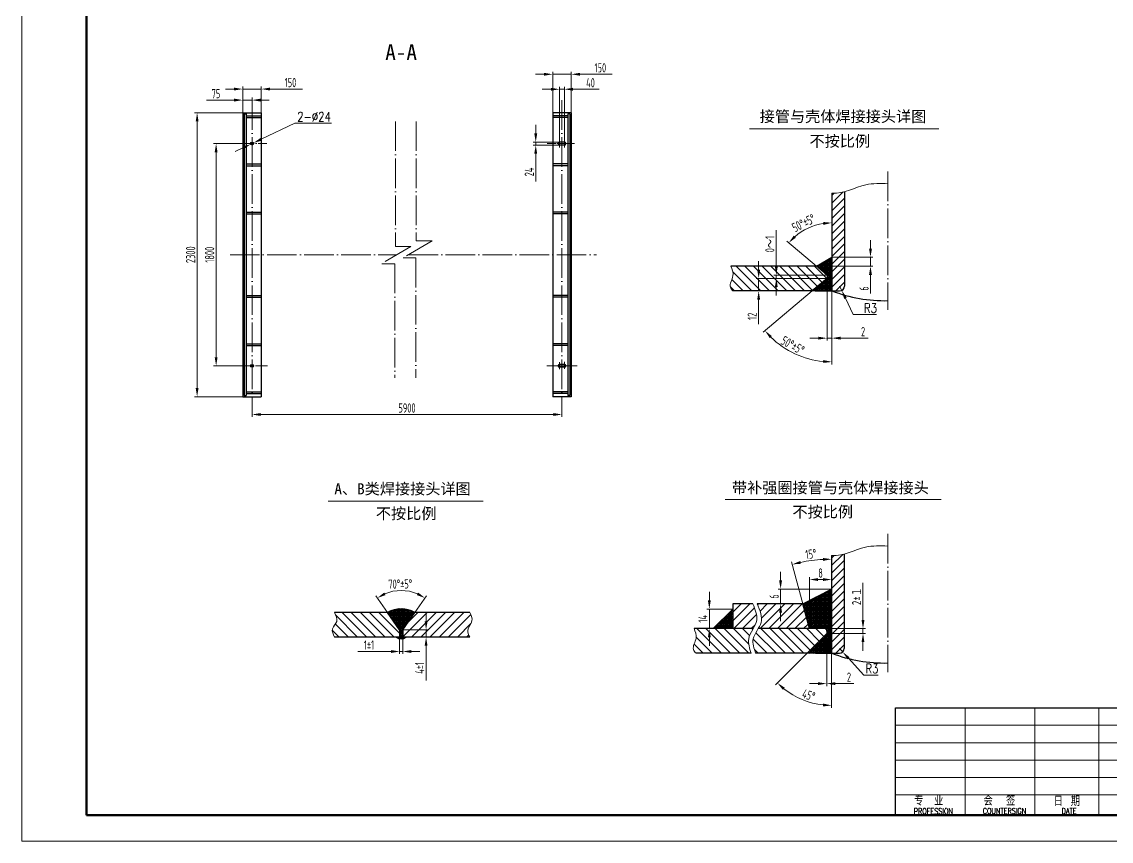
# Model space of a CAD drawing. Header units: inches. Extents: x 5345 to 24396, y -4627 to 8845.
# Drawn here: x 5345 to 14173, y -4627 to 2011 of the extents above; entities that cross this region are included whole.
import ezdxf

# ---------------------------------------------------------------- set-up
doc = ezdxf.new("R2010")
doc.units = ezdxf.units.IN
doc.header["$MEASUREMENT"] = 0
doc.linetypes.add('ACAD_ISO04W100', pattern=[30, 24, -3, 0, -3])
for name, color, linetype, lineweight in [('GSHTK', 7, 'Continuous', 50), ('中心线', 1, 'ACAD_ISO04W100', 13), ('剖面线', 4, 'Continuous', 13), ('标注、引线', 3, 'Continuous', 15)]:
    doc.layers.add(name, color=color, linetype=linetype, lineweight=lineweight)
doc.styles.add('HZ', font='txt', dxfattribs={"width": 0.8, "bigfont": 'hztxt'})
doc.styles.get("Standard").update_dxf_attribs({"font": 'isocp.shx', "width": 0.707, "bigfont": 'hztxt.shx'})
doc.styles.add('STYLE1', font='', dxfattribs={"height": 40})
doc.styles.add('TKFSD', font='mon', dxfattribs={"width": 0.7, "bigfont": 'fsd'})
doc.styles.add('TKGSH', font='romand', dxfattribs={"bigfont": 'gsh'})
doc.styles.get('STYLE1').set_extended_font_data('SimSun')
doc.dimstyles.new('R1', dxfattribs={"dimtxt": 75, "dimasz": 70, "dimexe": 20, "dimexo": 0.0625, "dimgap": 15, "dimtad": 1, "dimtoh": 1, "dimdec": 4, "dimdsep": 46, "dimtxsty": 'HZ', "dimcen": 0.09, "dimclrd": 1, "dimclre": 1, "dimclrt": 2, "dimadec": 0, "dimazin": 0, "dimtfac": 1, "dimtdec": 4, "dimtofl": 0, "dimtmove": 0, "dimatfit": 3, "dimfxl": 1, "dimtolj": 1, "dimtzin": 0, "dimlwd": 15, "dimlwe": 15, "dimarcsym": 0})
doc.dimstyles.get("Standard").update_dxf_attribs({"dimtxt": 75, "dimasz": 70, "dimexe": 20, "dimexo": 0.0625, "dimgap": 15, "dimtad": 1, "dimdec": 4, "dimdsep": 46, "dimtxsty": 'Standard', "dimcen": 0.09, "dimclrd": 1, "dimclre": 1, "dimclrt": 2, "dimadec": 0, "dimazin": 0, "dimtfac": 1, "dimtdec": 4, "dimtofl": 0, "dimtmove": 0, "dimatfit": 3, "dimfxl": 1, "dimtolj": 1, "dimtzin": 0, "dimlwd": 15, "dimlwe": 15, "dimarcsym": 0})
pattern_1 = [(45, (-1738.123, -1191.443), (-5.833631, 5.833631), [6, -2.25]), (135, (-1738.123, -1191.443), (-5.833631, -5.833631), [6, -2.25])]

# ---------------------------------------------------------------- blocks, each defined once
blk = doc.blocks.new('*D28')
at = {"color": 1, "lineweight": 15}
for p, q in [((7211.1, -1135.6), (7211.1, -1190.2)), ((9722.5, -1135.6), (9722.5, -1190.2)), ((7281.1, -1170.2), (9652.5, -1170.2))]:
    blk.add_line(p, q, dxfattribs=at)
at = {"color": 1}
for points in [[(7281.1, -1158.6), (7281.1, -1181.9), (7211.1, -1170.2)], [(9652.5, -1158.6), (9652.5, -1181.9), (9722.5, -1170.2)]]:
    blk.add_solid(points, dxfattribs=at)
at = {"layer": 'Defpoints', "color": 0}
for p in [(7211.1, -1135.6), (9722.5, -1135.6), (9722.5, -1170.2)]:
    blk.add_point(p, dxfattribs=at)
at = {"color": 2, "insert": (8466.8, -1117.7), "char_height": 75, "attachment_point": 5}
blk.add_mtext('\\A1;5900', dxfattribs=at)
blk = doc.blocks.new('*D29')
at = {"color": 1, "lineweight": 15}
for p, q in [((7109.3, 1023.9), (6899.9, 1023.9)), ((6919.9, 953.9), (6919.9, -706.1)), ((7088.3, -776.1), (6899.9, -776.1))]:
    blk.add_line(p, q, dxfattribs=at)
at = {"color": 1}
for points in [[(6908.3, 953.9), (6931.6, 953.9), (6919.9, 1023.9)], [(6908.3, -706.1), (6931.6, -706.1), (6919.9, -776.1)]]:
    blk.add_solid(points, dxfattribs=at)
at = {"layer": 'Defpoints', "color": 0}
for p in [(7109.3, 1023.9), (6919.9, -776.1), (7088.3, -776.1)]:
    blk.add_point(p, dxfattribs=at)
at = {"color": 2, "insert": (6867.4, 123.9), "char_height": 75, "attachment_point": 5, "rotation": 90}
blk.add_mtext('\\A1;1800', dxfattribs=at)
blk = doc.blocks.new('*D30')
at = {"color": 1, "lineweight": 15}
for p, q in [((9509.9, 1105.9), (9509.9, 1175.9)), ((9712.4, 1035.9), (9489.9, 1035.9)), ((9712.4, 1011.9), (9489.9, 1011.9)), ((9509.9, 1035.9), (9509.9, 1011.9)), ((9509.9, 941.9), (9509.9, 716.9))]:
    blk.add_line(p, q, dxfattribs=at)
at = {"color": 1}
for points in [[(9498.2, 1105.9), (9521.6, 1105.9), (9509.9, 1035.9)], [(9498.2, 941.9), (9521.6, 941.9), (9509.9, 1011.9)]]:
    blk.add_solid(points, dxfattribs=at)
at = {"layer": 'Defpoints', "color": 0}
for p in [(9509.9, 1011.9), (9712.4, 1035.9), (9712.4, 1011.9)]:
    blk.add_point(p, dxfattribs=at)
at = {"color": 2, "insert": (9457.4, 794.4), "char_height": 75, "attachment_point": 5, "rotation": 90}
blk.add_mtext('\\A1;24', dxfattribs=at)
blk = doc.blocks.new('*D31')
at = {"color": 1, "lineweight": 15}
for p, q in [((9632.5, 1464.4), (9562.5, 1464.4)), ((9702.5, 1051), (9702.5, 1484.4)), ((9702.5, 1464.4), (9742.5, 1464.4)), ((9742.5, 1051), (9742.5, 1484.4)), ((9812.5, 1464.4), (10025, 1464.4))]:
    blk.add_line(p, q, dxfattribs=at)
at = {"color": 1}
for points in [[(9632.5, 1476.1), (9632.5, 1452.8), (9702.5, 1464.4)], [(9812.5, 1476.1), (9812.5, 1452.8), (9742.5, 1464.4)]]:
    blk.add_solid(points, dxfattribs=at)
at = {"layer": 'Defpoints', "color": 0}
for p in [(9742.5, 1464.4), (9702.5, 1050.9), (9742.5, 1050.9)]:
    blk.add_point(p, dxfattribs=at)
at = {"color": 2, "insert": (9953.8, 1516.9), "char_height": 75, "attachment_point": 5}
blk.add_mtext('\\A1;40', dxfattribs=at)
blk = doc.blocks.new('*D32')
at = {"color": 1, "lineweight": 15}
for p, q in [((7558.7, 1189), (7285.2, 1059.1)), ((7853.7, 1189), (7558.7, 1189)), ((7137.1, 988.7), (7073.9, 958.7)), ((7200.3, 1018.8), (7222, 1029.1))]:
    blk.add_line(p, q, dxfattribs=at)
at = {"color": 1}
for points in [[(7280.2, 1069.6), (7290.2, 1048.6), (7222, 1029.1)], [(7132.1, 999.3), (7142.1, 978.2), (7200.3, 1018.8)]]:
    blk.add_solid(points, dxfattribs=at)
at = {"layer": 'Defpoints', "color": 0}
for p in [(7200.3, 1018.8), (7222, 1029.1)]:
    blk.add_point(p, dxfattribs=at)
at = {"color": 2, "insert": (7713.7, 1241.5), "char_height": 75, "attachment_point": 5, "style": 'HZ'}
blk.add_mtext('\\A1;2-∅24', dxfattribs=at)
blk = doc.blocks.new('*D33')
at = {"color": 1, "lineweight": 15}
for p, q in [((7066.1, 1465.8), (6996.1, 1465.8)), ((7136.1, 1274), (7136.1, 1485.8)), ((7136.1, 1465.8), (7286.1, 1465.8)), ((7286.1, 1264.3), (7286.1, 1485.8)), ((7356.1, 1465.8), (7618.6, 1465.8))]:
    blk.add_line(p, q, dxfattribs=at)
at = {"color": 1}
for points in [[(7066.1, 1477.4), (7066.1, 1454.1), (7136.1, 1465.8)], [(7356.1, 1477.4), (7356.1, 1454.1), (7286.1, 1465.8)]]:
    blk.add_solid(points, dxfattribs=at)
at = {"layer": 'Defpoints', "color": 0}
for p in [(7286.1, 1465.8), (7136.1, 1273.9), (7286.1, 1264.2)]:
    blk.add_point(p, dxfattribs=at)
at = {"color": 2, "insert": (7522.4, 1518.3), "char_height": 75, "attachment_point": 5}
blk.add_mtext('\\A1;150', dxfattribs=at)
blk = doc.blocks.new('*D34')
at = {"color": 1, "lineweight": 15}
for p, q in [((9647.5, 1274), (9647.5, 1605.5)), ((9797.5, 1274), (9797.5, 1605.5)), ((9577.5, 1585.5), (9507.5, 1585.5)), ((9647.5, 1585.5), (9797.5, 1585.5)), ((9867.5, 1585.5), (10130, 1585.5))]:
    blk.add_line(p, q, dxfattribs=at)
at = {"color": 1}
for points in [[(9577.5, 1597.2), (9577.5, 1573.9), (9647.5, 1585.5)], [(9867.5, 1597.2), (9867.5, 1573.9), (9797.5, 1585.5)]]:
    blk.add_solid(points, dxfattribs=at)
at = {"layer": 'Defpoints', "color": 0}
for p in [(9797.5, 1585.5), (9647.5, 1273.9), (9797.5, 1273.9)]:
    blk.add_point(p, dxfattribs=at)
at = {"color": 2, "insert": (10033.8, 1638), "char_height": 75, "attachment_point": 5}
blk.add_mtext('\\A1;150', dxfattribs=at)
blk = doc.blocks.new('*D35')
at = {"color": 1, "lineweight": 15}
for p, q in [((7186.2, 1273.9), (6746, 1273.9)), ((6766, 1203.9), (6766, -956.1)), ((7186.2, -1026.1), (6746, -1026.1))]:
    blk.add_line(p, q, dxfattribs=at)
at = {"color": 1}
for points in [[(6754.4, 1203.9), (6777.7, 1203.9), (6766, 1273.9)], [(6754.4, -956.1), (6777.7, -956.1), (6766, -1026.1)]]:
    blk.add_solid(points, dxfattribs=at)
at = {"layer": 'Defpoints', "color": 0}
for p in [(7186.3, 1273.9), (6766, -1026.1), (7186.3, -1026.1)]:
    blk.add_point(p, dxfattribs=at)
at = {"color": 2, "insert": (6713.5, 123.9), "char_height": 75, "attachment_point": 5, "rotation": 90}
blk.add_mtext('\\A1;2300', dxfattribs=at)
blk = doc.blocks.new('*D36')
at = {"color": 1, "lineweight": 15}
for p, q in [((7066.1, 1376.3), (6841.1, 1376.3)), ((7136.1, 1376.4), (7136.1, 1396.3)), ((7211.1, 1376.3), (7136.1, 1376.3)), ((7211.1, 1376.4), (7211.1, 1396.3)), ((7281.1, 1376.3), (7351.1, 1376.3))]:
    blk.add_line(p, q, dxfattribs=at)
at = {"color": 1}
for points in [[(7066.1, 1388), (7066.1, 1364.7), (7136.1, 1376.3)], [(7281.1, 1388), (7281.1, 1364.7), (7211.1, 1376.3)]]:
    blk.add_solid(points, dxfattribs=at)
at = {"layer": 'Defpoints', "color": 0}
for p in [(7136.1, 1376.3), (7136.1, 1376.3), (7211.1, 1376.3)]:
    blk.add_point(p, dxfattribs=at)
at = {"color": 2, "insert": (6918.6, 1428.8), "char_height": 75, "attachment_point": 5}
blk.add_mtext('\\A1;75', dxfattribs=at)
blk = doc.blocks.new('*D51')
at = {"color": 1, "lineweight": 15}
for p, q in [((11970.2, -3064.5), (11997.3, -3093.9)), ((12169.3, -3280.8), (12044.7, -3145.4)), ((12284.3, -3280.8), (12169.3, -3280.8))]:
    blk.add_line(p, q, dxfattribs=at)
at = {"color": 1}
blk.add_solid([(12053.3, -3137.5), (12036.1, -3153.3), (11997.3, -3093.9)], dxfattribs=at)
at = {"layer": 'Defpoints', "color": 0}
for p in [(11970.2, -3064.5), (11997.3, -3093.9)]:
    blk.add_point(p, dxfattribs=at)
at = {"color": 2, "insert": (12234.3, -3228.3), "char_height": 75, "attachment_point": 5, "style": 'HZ'}
blk.add_mtext('\\A1;R3', dxfattribs=at)
blk = doc.blocks.new('*D52')
at = {"color": 1, "lineweight": 15}
for p, q in [((11708.2, -3104.5), (11453.7, -3359.1)), ((11907.8, -3104.6), (11907.8, -3547.2))]:
    blk.add_line(p, q, dxfattribs=at)
blk.add_arc((11907.8, -2905), 622.2, 231.44948, 263.55052, dxfattribs=at)
at = {"color": 1}
for points in [[(11512.2, -3400.3), (11527.8, -3382.9), (11467.8, -3344.9)], [(11838.5, -3511.6), (11837.2, -3534.9), (11907.8, -3527.2)]]:
    blk.add_solid(points, dxfattribs=at)
at = {"layer": 'Defpoints', "color": 0}
for p in [(11907.8, -2312.1), (11868.2, -2944.5), (11708.2, -3104.5), (11907.8, -3104.5), (11596.7, -3443.8)]:
    blk.add_point(p, dxfattribs=at)
at = {"color": 2, "insert": (11721.7, -3443.4), "char_height": 75, "attachment_point": 5, "rotation": 340.93503}
blk.add_mtext('\\A1;45°', dxfattribs=at)
blk = doc.blocks.new('*D53')
at = {"color": 1, "lineweight": 15}
blk.add_line((11674.2, -2704.4), (11583.2, -2365), dxfattribs=at)
blk.add_arc((11907.8, -3576.3), 1234, 93.25059, 101.74941, dxfattribs=at)
at = {"color": 1}
for points in [[(11659.2, -2379.5), (11653.8, -2356.8), (11588.4, -2384.3)], [(11837.5, -2332.6), (11838.1, -2355.9), (11907.8, -2342.3)]]:
    blk.add_solid(points, dxfattribs=at)
at = {"layer": 'Defpoints', "color": 0}
for p in [(11800.2, -2347), (11907.8, -2312.1), (11674.2, -2704.5), (11727.8, -2904.5), (11907.8, -3104.5)]:
    blk.add_point(p, dxfattribs=at)
at = {"color": 2, "insert": (11739.8, -2300.8), "char_height": 75, "attachment_point": 5, "rotation": 7.5}
blk.add_mtext('\\A1;15°', dxfattribs=at)
blk = doc.blocks.new('*D54')
at = {"color": 1, "lineweight": 15}
for p, q in [((11727.8, -2904.4), (11727.8, -2487.2)), ((11797.8, -2507.2), (11837.8, -2507.2)), ((11907.8, -2904.4), (11907.8, -2487.2))]:
    blk.add_line(p, q, dxfattribs=at)
at = {"color": 1}
for points in [[(11797.8, -2495.5), (11797.8, -2518.9), (11727.8, -2507.2)], [(11837.8, -2495.5), (11837.8, -2518.9), (11907.8, -2507.2)]]:
    blk.add_solid(points, dxfattribs=at)
at = {"layer": 'Defpoints', "color": 0}
for p in [(11907.8, -2507.2), (11727.8, -2904.5), (11907.8, -2904.5)]:
    blk.add_point(p, dxfattribs=at)
at = {"color": 2, "insert": (11817.8, -2454.7), "char_height": 75, "attachment_point": 5}
blk.add_mtext('\\A1;8', dxfattribs=at)
blk = doc.blocks.new('*D55')
at = {"color": 1, "lineweight": 15}
for p, q in [((11494.1, -2514.5), (11494.1, -2444.5)), ((11907.7, -2584.5), (11474.1, -2584.5)), ((11494.1, -2704.5), (11494.1, -2584.5)), ((11674.1, -2704.5), (11474.1, -2704.5)), ((11494.1, -2774.5), (11494.1, -2844.5))]:
    blk.add_line(p, q, dxfattribs=at)
at = {"color": 1}
for points in [[(11482.4, -2514.5), (11505.8, -2514.5), (11494.1, -2584.5)], [(11482.4, -2774.5), (11505.8, -2774.5), (11494.1, -2704.5)]]:
    blk.add_solid(points, dxfattribs=at)
at = {"layer": 'Defpoints', "color": 0}
for p in [(11494.1, -2584.5), (11907.8, -2584.5), (11674.2, -2704.5)]:
    blk.add_point(p, dxfattribs=at)
at = {"color": 2, "insert": (11441.6, -2644.5), "char_height": 75, "attachment_point": 5, "rotation": 90}
blk.add_mtext('\\A1;6', dxfattribs=at)
blk = doc.blocks.new('*D56')
at = {"color": 1, "lineweight": 15}
for p, q in [((10916.7, -2676.2), (10916.7, -2606.2)), ((11106.4, -2746.2), (10896.7, -2746.2)), ((10916.7, -2746.2), (10916.7, -2904.5)), ((11115.2, -2904.5), (10896.7, -2904.5)), ((10916.7, -2974.5), (10916.7, -3044.5))]:
    blk.add_line(p, q, dxfattribs=at)
at = {"color": 1}
for points in [[(10905, -2676.2), (10928.4, -2676.2), (10916.7, -2746.2)], [(10905, -2974.5), (10928.4, -2974.5), (10916.7, -2904.5)]]:
    blk.add_solid(points, dxfattribs=at)
at = {"layer": 'Defpoints', "color": 0}
for p in [(11106.5, -2746.2), (10916.7, -2904.5), (11115.2, -2904.5)]:
    blk.add_point(p, dxfattribs=at)
at = {"color": 2, "insert": (10864.2, -2825.4), "char_height": 75, "attachment_point": 5, "rotation": 90}
blk.add_mtext('\\A1;14', dxfattribs=at)
blk = doc.blocks.new('*D57')
at = {"color": 1, "lineweight": 15}
for p, q in [((11868.2, -2927.6), (11868.2, -3370.2)), ((11868.2, -2927.6), (11868.2, -3370.2)), ((11798.2, -3350.2), (11728.2, -3350.2)), ((11938.2, -3350.2), (12088.2, -3350.2))]:
    blk.add_line(p, q, dxfattribs=at)
at = {"color": 1}
for points in [[(11798.2, -3338.5), (11798.2, -3361.8), (11868.2, -3350.2)], [(11938.2, -3338.5), (11938.2, -3361.8), (11868.2, -3350.2)]]:
    blk.add_solid(points, dxfattribs=at)
at = {"layer": 'Defpoints', "color": 0}
for p in [(11868.2, -2927.5), (11868.2, -2927.5), (11868.2, -3350.2)]:
    blk.add_point(p, dxfattribs=at)
at = {"color": 2, "insert": (12048.2, -3297.7), "char_height": 75, "attachment_point": 5}
blk.add_mtext('\\A1;2', dxfattribs=at)
blk = doc.blocks.new('*D58')
at = {"color": 1, "lineweight": 15}
for p, q in [((12161.8, -2834.5), (12161.8, -2532.8)), ((11868, -2904.5), (12181.8, -2904.5)), ((12161.8, -2943.9), (12161.8, -2904.5)), ((11868.3, -2943.9), (12181.8, -2943.9)), ((12161.8, -3013.9), (12161.8, -3083.9))]:
    blk.add_line(p, q, dxfattribs=at)
at = {"color": 1}
for points in [[(12150.1, -2834.5), (12173.4, -2834.5), (12161.8, -2904.5)], [(12150.1, -3013.9), (12173.4, -3013.9), (12161.8, -2943.9)]]:
    blk.add_solid(points, dxfattribs=at)
at = {"layer": 'Defpoints', "color": 0}
for p in [(11867.9, -2904.5), (11868.2, -2943.9), (12161.8, -2943.9)]:
    blk.add_point(p, dxfattribs=at)
at = {"color": 2, "insert": (12109.3, -2641.5), "char_height": 75, "attachment_point": 5, "rotation": 90}
blk.add_mtext('\\A1;{\\fFangSong_GB2312|b0|i0|c134|p49;2}%%p{\\fFangSong_GB2312|b0|i0|c134|p49;１}', dxfattribs=at)
blk = doc.blocks.new('*D59')
at = {"color": 1, "lineweight": 15}
for p, q in [((8307.9, -2773.5), (8214.9, -2640.2)), ((8530.9, -2773.5), (8623.9, -2640.2))]:
    blk.add_line(p, q, dxfattribs=at)
blk.add_arc((8419.4, -2933.3), 337.4, 67.00615, 112.99385, dxfattribs=at)
at = {"color": 1}
for points in [[(8293.3, -2632.9), (8282, -2612.5), (8226.4, -2656.6)], [(8556.9, -2612.5), (8545.6, -2632.9), (8612.5, -2656.6)]]:
    blk.add_solid(points, dxfattribs=at)
at = {"layer": 'Defpoints', "color": 0}
for p in [(8487.5, -2602.8), (8308, -2773.5), (8530.9, -2773.5), (8407, -2915.5), (8431.8, -2915.5)]:
    blk.add_point(p, dxfattribs=at)
at = {"color": 2, "insert": (8412.2, -2543.5), "char_height": 75, "attachment_point": 5, "rotation": 1.0574}
blk.add_mtext('\\A1;70°%%p5%%d', dxfattribs=at)
blk = doc.blocks.new('*D60')
at = {"color": 1, "lineweight": 15}
for p, q in [((8407, -2946.8), (8407, -3110.2)), ((8431.8, -2946.8), (8431.8, -3110.2)), ((8337, -3090.2), (8068.8, -3090.2)), ((8431.8, -3090.2), (8407, -3090.2)), ((8501.8, -3090.2), (8571.8, -3090.2))]:
    blk.add_line(p, q, dxfattribs=at)
at = {"color": 1}
for points in [[(8337, -3078.6), (8337, -3101.9), (8407, -3090.2)], [(8501.8, -3078.6), (8501.8, -3101.9), (8431.8, -3090.2)]]:
    blk.add_solid(points, dxfattribs=at)
at = {"layer": 'Defpoints', "color": 0}
for p in [(8407, -2946.8), (8431.8, -2946.8), (8431.8, -3090.2)]:
    blk.add_point(p, dxfattribs=at)
at = {"color": 2, "insert": (8158.8, -3037.7), "char_height": 75, "attachment_point": 5}
blk.add_mtext('\\A1;1±1', dxfattribs=at)
blk = doc.blocks.new('*D61')
at = {"color": 1, "lineweight": 15}
for p, q in [((8621.4, -2845.5), (8621.4, -2775.5)), ((8431.9, -2915.5), (8641.4, -2915.5)), ((8434.1, -2973.5), (8641.4, -2973.5)), ((8621.4, -2915.5), (8621.4, -2973.5)), ((8621.4, -3043.5), (8621.4, -3325.7))]:
    blk.add_line(p, q, dxfattribs=at)
at = {"color": 1}
for points in [[(8609.8, -2845.5), (8633.1, -2845.5), (8621.4, -2915.5)], [(8609.8, -3043.5), (8633.1, -3043.5), (8621.4, -2973.5)]]:
    blk.add_solid(points, dxfattribs=at)
at = {"layer": 'Defpoints', "color": 0}
for p in [(8431.8, -2915.5), (8434, -2973.5), (8621.4, -2973.5)]:
    blk.add_point(p, dxfattribs=at)
at = {"color": 2, "insert": (8568.9, -3223.2), "char_height": 75, "attachment_point": 5, "rotation": 90}
blk.add_mtext('\\A1;4±1', dxfattribs=at)
blk = doc.blocks.new('*D69')
at = {"color": 1, "lineweight": 15}
for p, q in [((11972.3, -129.5), (11989.6, -165.6)), ((12082.9, -361.1), (12019.7, -228.8)), ((12272.2, -361.1), (12082.9, -361.1))]:
    blk.add_line(p, q, dxfattribs=at)
at = {"color": 1}
blk.add_solid([(12030.3, -223.7), (12009.2, -233.8), (11989.6, -165.6)], dxfattribs=at)
at = {"layer": 'Defpoints', "color": 0}
for p in [(11972.3, -129.5), (11989.6, -165.6)]:
    blk.add_point(p, dxfattribs=at)
at = {"color": 2, "insert": (12222.2, -308.6), "char_height": 75, "attachment_point": 5, "style": 'HZ'}
blk.add_mtext('\\A1;R3', dxfattribs=at)
blk = doc.blocks.new('*D70')
at = {"color": 1, "lineweight": 15}
blk.add_line((11784.3, 30.5), (11544.4, 232.7), dxfattribs=at)
blk.add_arc((11909.9, -75.3), 458, 98.76595, 131.11144, dxfattribs=at)
at = {"color": 1}
for points in [[(11839.2, 388.9), (11841, 365.6), (11909.9, 382.6)], [(11617.1, 261.5), (11600.4, 277.9), (11559.7, 219.8)]]:
    blk.add_solid(points, dxfattribs=at)
at = {"layer": 'Defpoints', "color": 0}
for p in [(11909.9, 622.9), (11778.9, 363.5), (11784.3, 30.5), (11870.4, -42), (11909.9, -169.5)]:
    blk.add_point(p, dxfattribs=at)
at = {"color": 2, "insert": (11681.2, 381), "char_height": 75, "attachment_point": 5, "rotation": 26.61968}
blk.add_mtext('\\A1;50°%%p5%%d', dxfattribs=at)
blk = doc.blocks.new('*D71')
at = {"color": 1, "lineweight": 15}
for p, q in [((12222.4, 173), (12222.4, 243)), ((11910, 103), (12242.4, 103)), ((12222.4, 103), (12222.4, 30.5)), ((11784.4, 30.5), (12242.4, 30.5)), ((12222.4, -39.5), (12222.4, -189.5))]:
    blk.add_line(p, q, dxfattribs=at)
at = {"color": 1}
for points in [[(12210.7, 173), (12234.1, 173), (12222.4, 103)], [(12210.7, -39.5), (12234.1, -39.5), (12222.4, 30.5)]]:
    blk.add_solid(points, dxfattribs=at)
at = {"layer": 'Defpoints', "color": 0}
for p in [(11909.9, 103), (11784.3, 30.5), (12222.4, 30.5)]:
    blk.add_point(p, dxfattribs=at)
at = {"color": 2, "insert": (12169.9, -149.5), "char_height": 75, "attachment_point": 5, "rotation": 90}
blk.add_mtext('\\A1;6', dxfattribs=at)
blk = doc.blocks.new('*D72')
at = {"color": 1, "lineweight": 15}
for p, q in [((11870.4, -54.9), (11870.4, -571.9)), ((11909.9, -54.9), (11909.9, -571.9)), ((11800.4, -551.9), (11730.4, -551.9)), ((11870.4, -551.9), (11909.9, -551.9)), ((11979.9, -551.9), (12202.4, -551.9))]:
    blk.add_line(p, q, dxfattribs=at)
at = {"color": 1}
for points in [[(11800.4, -540.2), (11800.4, -563.6), (11870.4, -551.9)], [(11979.9, -540.2), (11979.9, -563.6), (11909.9, -551.9)]]:
    blk.add_solid(points, dxfattribs=at)
at = {"layer": 'Defpoints', "color": 0}
for p in [(11870.4, -54.8), (11909.9, -54.8), (11909.9, -551.9)]:
    blk.add_point(p, dxfattribs=at)
at = {"color": 2, "insert": (12162.4, -499.4), "char_height": 75, "attachment_point": 5}
blk.add_mtext('\\A1;2', dxfattribs=at)
blk = doc.blocks.new('*D73')
at = {"color": 1, "lineweight": 15}
for p, q in [((11316.3, 2.4), (11316.3, 72.4)), ((11870.3, -67.6), (11296.3, -67.6)), ((11316.3, -67.6), (11316.3, -169.5)), ((11838, -169.5), (11296.3, -169.5)), ((11316.3, -239.5), (11316.3, -439.5))]:
    blk.add_line(p, q, dxfattribs=at)
at = {"color": 1}
for points in [[(11304.6, 2.4), (11327.9, 2.4), (11316.3, -67.6)], [(11304.6, -239.5), (11327.9, -239.5), (11316.3, -169.5)]]:
    blk.add_solid(points, dxfattribs=at)
at = {"layer": 'Defpoints', "color": 0}
for p in [(11870.4, -67.6), (11316.3, -169.5), (11838.1, -169.5)]:
    blk.add_point(p, dxfattribs=at)
at = {"color": 2, "insert": (11263.8, -374.5), "char_height": 75, "attachment_point": 5, "rotation": 90}
blk.add_mtext('\\A1;12', dxfattribs=at)
blk = doc.blocks.new('*D74')
at = {"color": 1, "lineweight": 15}
for p, q in [((11459.4, 28), (11459.4, 322.1)), ((11870.3, -42), (11439.4, -42)), ((11824.2, -67.6), (11439.4, -67.6)), ((11459.4, -67.6), (11459.4, -42)), ((11459.4, -137.6), (11459.4, -207.6))]:
    blk.add_line(p, q, dxfattribs=at)
at = {"color": 1}
for points in [[(11447.7, 28), (11471, 28), (11459.4, -42)], [(11447.7, -137.6), (11471, -137.6), (11459.4, -67.6)]]:
    blk.add_solid(points, dxfattribs=at)
at = {"layer": 'Defpoints', "color": 0}
for p in [(11459.4, -67.6), (11824.3, -67.6), (11870.4, -42)]:
    blk.add_point(p, dxfattribs=at)
at = {"color": 2, "insert": (11406.9, 210), "char_height": 75, "attachment_point": 5, "rotation": 90}
blk.add_mtext('\\A1;0{\\fNSimSun|b0|i0|c134|p48;～}1', dxfattribs=at)
blk = doc.blocks.new('*D75')
at = {"color": 1, "lineweight": 15}
for p, q in [((11749.4, -169.6), (11351.7, -504.7)), ((11909.9, -169.6), (11909.9, -764.3))]:
    blk.add_line(p, q, dxfattribs=at)
blk.add_arc((11909.9, -34.3), 710, 225.77383, 264.34879, dxfattribs=at)
at = {"color": 1}
for points in [[(11406.1, -551), (11423.2, -535.1), (11367, -491.8)], [(11840.6, -729.2), (11839.4, -752.5), (11909.9, -744.3)]]:
    blk.add_solid(points, dxfattribs=at)
at = {"layer": 'Defpoints', "color": 0}
for p in [(11909.9, 622.9), (11870.4, -67.6), (11749.4, -169.5), (11909.9, -169.5), (11706.8, -714.6)]:
    blk.add_point(p, dxfattribs=at)
at = {"color": 2, "insert": (11592.4, -610), "char_height": 75, "attachment_point": 5, "rotation": 331.12764}
blk.add_mtext('\\A1;50°%%p5%%d', dxfattribs=at)

msp = doc.modelspace()

# ---------------------------------------------------------------- hatches: boundary and pattern name
h = msp.add_hatch()
h.set_pattern_fill('ANGLE', color=256, scale=30, angle=45, style=0)
h.set_pattern_definition([(45, (-1735.987, -111.356), (-5.833631, 5.833631), [6, -2.25]), (135, (-1735.987, -111.356), (-5.833631, -5.833631), [6, -2.25])])
h.paths.add_polyline_path([(11909.895, 102.98776), (11784.31451, 30.48383), (11870.37419, -42.04324), (11870.37419, -67.5692), (11749.40522, -169.51617), (11778.11199, -169.51617), (11909.895, -169.51617)])
h = msp.add_hatch()
h.set_pattern_fill('ANGLE', color=256, scale=30, angle=45, style=0)
h.set_pattern_definition(pattern_1)
h.paths.add_polyline_path([(11907.75955, -2584.50363), (11674.16971, -2704.50363), (11727.75955, -2904.50363), (11868.23874, -2904.50363), (11868.23874, -2924.50363), (11868.23874, -2944.50363), (11708.23874, -3104.50363), (11775.97654, -3104.50363), (11907.75955, -3104.50363)])
h = msp.add_hatch()
h.set_pattern_fill('ANGLE', color=256, scale=30, angle=45, style=0)
h.set_pattern_definition([(45, (-4930.46, -222.4515), (-5.833631, 5.833631), [6, -2.25]), (135, (-4930.46, -222.4515), (-5.833631, -5.833631), [6, -2.25])])
h.paths.add_polyline_path([(8530.87802, -2773.53678, 0.2649267082), (8307.96264, -2773.53678), (8407.00265, -2915.48897), (8407.00265, -2973.53678), (8379.97118, -2973.53678, 0.3625525209), (8458.66243, -2973.53678), (8431.83801, -2973.53678), (8431.83801, -2915.48897)])
h = msp.add_hatch()
h.set_pattern_fill('ANGLE', color=256, scale=30, angle=45, style=0)
h.set_pattern_definition(pattern_1)
h.paths.add_polyline_path([(11106.4689, -2746.24635), (10948.21162, -2904.50363), (11106.4689, -2904.50363)])
at = {"layer": '剖面线'}
h = msp.add_hatch(dxfattribs=at)
h.set_pattern_fill('ANSI31', color=256, scale=350, style=0)
h.set_pattern_definition([(45, (-1735.987, -111.356), (-30.93592, 30.93592), [])])
edge = h.paths.add_edge_path()
edge.add_spline(control_points=[(12012.33048, 634.16809), (11979.87494, 625.54717), (11946.13014, 620.38243), (11909.895, 622.91389)], knot_values=[0, 0, 0, 0, 124.8985311201, 124.8985311201, 124.8985311201, 124.8985311201], degree=3, periodic=0)
edge.add_line((11909.895, 622.91389), (11909.895, -169.51617))
edge.add_line((11909.895, -169.51617), (11972.33048, -169.51617))
edge.add_arc((11972.33048, -129.51617), 40, 270, 360)
edge.add_line((12012.33048, -129.51617), (12012.33048, 634.16809))
h = msp.add_hatch(dxfattribs=at)
h.set_pattern_fill('ANSI31', color=256, scale=400, angle=90, style=0)
h.set_pattern_definition([(135, (-1735.987, -111.356), (-35.35534, -35.35534), [])])
edge = h.paths.add_edge_path()
edge.add_line((11870.37419, -42.04324), (11784.31451, 30.48383))
edge.add_line((11784.31451, 30.48383), (11091.45146, 30.48383))
edge.add_spline(control_points=[(11091.45146, 30.48383), (11102.00744, 5.01526), (11124.3132, -50.67345), (11068.24332, -124.3935), (11099.40956, -159.47937), (11108.3251, -169.51617)], knot_values=[1.9557464427, 1.9557464427, 1.9557464427, 1.9557464427, 81.2526228329, 175.1764233681, 212.8103688254, 212.8103688254, 212.8103688254, 212.8103688254], degree=3, periodic=0)
edge.add_line((11108.3251, -169.51617), (11749.40522, -169.51617))
edge.add_line((11749.40522, -169.51617), (11870.37419, -67.5692))
edge.add_line((11870.37419, -67.5692), (11870.37419, -42.04324))
h = msp.add_hatch(dxfattribs=at)
h.set_pattern_fill('ANSI31', color=256, scale=350, style=0)
h.set_pattern_definition([(45, (-1738.123, -1191.443), (-30.93592, 30.93592), [])])
edge = h.paths.add_edge_path()
edge.add_spline(control_points=[(12010.19503, -2300.81936), (11977.73948, -2309.44029), (11943.99469, -2314.60503), (11907.75955, -2312.07357)], knot_values=[0, 0, 0, 0, 124.8985311201, 124.8985311201, 124.8985311201, 124.8985311201], degree=3, periodic=0)
edge.add_line((11907.75955, -2312.07357), (11907.75955, -3104.50363))
edge.add_line((11907.75955, -3104.50363), (11970.19503, -3104.50363))
edge.add_arc((11970.19503, -3064.50363), 40, 270, 360)
edge.add_line((12010.19503, -3064.50363), (12010.19503, -2300.81936))
h = msp.add_hatch(dxfattribs=at)
h.set_pattern_fill('ANSI31', color=256, scale=400, style=0)
h.set_pattern_definition([(45, (-1738.123, -1191.443), (-35.35534, 35.35534), [])])
edge = h.paths.add_edge_path()
edge.add_spline(control_points=[(11271.95405, -2904.50363), (11284.5436, -2881.83105), (11317.5977, -2818.32365), (11288.2254, -2749.04134), (11269.3436, -2704.50363)], knot_values=[0, 0, 0, 0, 74.8952147435, 209.6988695858, 209.6988695858, 209.6988695858, 209.6988695858], degree=3, periodic=0)
edge.add_line((11269.3436, -2704.50363), (11106.4689, -2704.50363))
edge.add_line((11106.4689, -2704.50363), (11106.4689, -2904.50363))
edge.add_line((11106.4689, -2904.50363), (11271.95405, -2904.50363))
edge = h.paths.add_edge_path()
edge.add_line((11674.16971, -2704.50363), (11305.31353, -2704.50363))
edge.add_spline(control_points=[(11305.31353, -2704.50363), (11327.19926, -2756.37212), (11356.78982, -2826.50078), (11323.57699, -2888.47717), (11313.93364, -2904.50363)], knot_values=[0, 0, 0, 0, 154.3530452936, 208.692617102, 208.692617102, 208.692617102, 208.692617102], degree=3, periodic=0)
edge.add_line((11313.93364, -2904.50363), (11727.75955, -2904.50363))
edge.add_line((11727.75955, -2904.50363), (11674.16971, -2704.50363))
h = msp.add_hatch(dxfattribs=at)
h.set_pattern_fill('ANSI31', color=256, scale=420, angle=90, style=0)
h.set_pattern_definition([(135, (-4930.46, -222.45), (-37.1231, -37.1231), [])])
edge = h.paths.add_edge_path()
edge.add_line((8307.96264, -2773.53678), (7878.07429, -2773.53678))
edge.add_spline(control_points=[(7878.07429, -2773.53678), (7891.12455, -2798.70215), (7916.09176, -2846.84744), (7846.68698, -2903.6215), (7867.59522, -2950.19465), (7878.07429, -2973.53678)], knot_values=[0, 0, 0, 0, 75.3948090928, 144.2421138579, 213.4187374736, 213.4187374736, 213.4187374736, 213.4187374736], degree=3, periodic=0)
edge.add_line((7878.07429, -2973.53678), (8407.00265, -2973.53678))
edge.add_line((8407.00265, -2973.53678), (8407.00265, -2915.48897))
edge.add_line((8407.00265, -2915.48897), (8307.96264, -2773.53678))
h = msp.add_hatch(dxfattribs=at)
h.set_pattern_fill('ANSI31', color=256, scale=420, style=0)
h.set_pattern_definition([(45, (-4930.46, -222.45), (-37.1231, 37.1231), [])])
edge = h.paths.add_edge_path()
edge.add_spline(control_points=[(8975.11528, -2973.53678), (8966.60748, -2954.8426), (8945.6252, -2908.73831), (9009.9547, -2846.60485), (8985.98282, -2796.32908), (8975.11528, -2773.53678)], knot_values=[0, 0, 0, 0, 57.3385625089, 141.4105073084, 211.1321436089, 211.1321436089, 211.1321436089, 211.1321436089], degree=3, periodic=0)
edge.add_line((8975.11528, -2773.53678), (8530.87802, -2773.53678))
edge.add_line((8530.87802, -2773.53678), (8431.83801, -2915.48897))
edge.add_line((8431.83801, -2915.48897), (8431.83801, -2973.53678))
edge.add_line((8431.83801, -2973.53678), (8975.11528, -2973.53678))
h = msp.add_hatch(dxfattribs=at)
h.set_pattern_fill('ANSI31', color=256, scale=420, angle=90, style=0)
h.set_pattern_definition([(135, (-1738.123, -1191.443), (-37.1231, -37.1231), [])])
edge = h.paths.add_edge_path()
edge.add_line((11868.23874, -2944.50363), (11868.23874, -2924.50363))
edge.add_line((11868.23874, -2924.50363), (11868.23874, -2904.50363))
edge.add_line((11868.23874, -2904.50363), (11313.93364, -2904.50363))
edge.add_spline(control_points=[(11313.93364, -2904.50363), (11297.53947, -2931.74941), (11253.501, -2993.27903), (11278.15469, -3064.46704), (11292.02009, -3104.50363)], knot_values=[208.692617102, 208.692617102, 208.692617102, 208.692617102, 301.0725716485, 419.801685036, 419.801685036, 419.801685036, 419.801685036], degree=3, periodic=0)
edge.add_line((11292.02009, -3104.50363), (11708.23874, -3104.50363))
edge.add_line((11708.23874, -3104.50363), (11868.23874, -2944.50363))
edge = h.paths.add_edge_path()
edge.add_spline(control_points=[(11255.49976, -3104.50363), (11242.30789, -3064.76137), (11219.11752, -2994.8973), (11256.82742, -2931.74524), (11271.95405, -2904.50363)], knot_values=[209.6988695858, 209.6988695858, 209.6988695858, 209.6988695858, 328.4279829733, 418.4162217884, 418.4162217884, 418.4162217884, 418.4162217884], degree=3, periodic=0)
edge.add_line((11271.95405, -2904.50363), (10792.52906, -2904.50363))
edge.add_spline(control_points=[(10792.52906, -2904.50363), (10803.08503, -2929.9722), (10825.39079, -2985.6609), (10769.32091, -3059.38096), (10800.48715, -3094.46683), (10809.40269, -3104.50363)], knot_values=[1.9557464427, 1.9557464427, 1.9557464427, 1.9557464427, 81.2526228329, 175.1764233681, 212.8103688254, 212.8103688254, 212.8103688254, 212.8103688254], degree=3, periodic=0)
edge.add_line((10809.40269, -3104.50363), (11255.49976, -3104.50363))

# ---------------------------------------------------------------- linework, layer by layer
for p, q in [((7136.14722, 1273.91448), (7136.14722, -1026.08552)), ((7136.14722, 1273.91448), (7286.14722, 1273.91448)), ((7136.14722, 1273.91448), (7286.14722, 1273.91448)), ((7146.14722, 1263.91448), (7146.14722, -1016.08552)), ((7146.14722, 1263.91448), (7164.14722, 1263.91448)), ((7164.14722, 1263.91448), (7164.14722, -1016.08552)), ((7164.14722, 1248.91448), (7286.14722, 1248.91448)), ((7286.14722, 1273.91448), (7286.14722, -1026.08552)), ((9797.53077, 1273.91448), (9647.53077, 1273.91448)), ((9797.53077, 1273.91448), (9647.53077, 1273.91448)), ((9647.53077, 1273.91448), (9647.53077, -1026.08552)), ((9769.53077, 1248.91448), (9647.53077, 1248.91448)), ((9787.53077, 1263.91448), (9769.53077, 1263.91448)), ((9769.53077, 1263.91448), (9769.53077, -1016.08552)), ((9787.53077, 1263.91448), (9787.53077, -1016.08552)), ((9797.53077, 1273.91448), (9797.53077, -1026.08552)), ((7164.14722, 1234.91448), (7286.14722, 1234.91448)), ((9769.53077, 1234.91448), (9647.53077, 1234.91448)), ((9742.53077, 1035.91448), (9702.53077, 1035.91448)), ((9742.53077, 1011.91448), (9702.53077, 1011.91448)), ((7164.14722, 858.91448), (7286.14722, 858.91448)), ((7164.14722, 858.91448), (7286.14722, 858.91448)), ((7164.14722, 844.91448), (7286.14722, 844.91448)), ((9769.53077, 858.91448), (9647.53077, 858.91448)), ((9769.53077, 858.91448), (9647.53077, 858.91448)), ((9769.53077, 844.91448), (9647.53077, 844.91448)), ((11909.895, 622.91389), (11909.895, -169.51617)), ((12012.33048, 634.16809), (12012.33048, -129.51617)), ((7164.14722, 468.91448), (7286.14722, 468.91448)), ((7164.14722, 454.91448), (7286.14722, 454.91448)), ((9769.53077, 468.91448), (9647.53077, 468.91448)), ((9769.53077, 454.91448), (9647.53077, 454.91448)), ((11784.31451, 30.48383), (11909.895, 102.98776)), ((11784.31451, 30.48383), (11091.45146, 30.48383)), ((11870.37419, -42.04324), (11784.31451, 30.48383)), ((11870.37419, -67.5692), (11749.40522, -169.51617)), ((11870.37419, -42.04324), (11870.37419, -67.5692)), ((11778.11199, -169.51617), (11108.3251, -169.51617)), ((11778.11199, -169.51617), (11972.33048, -169.51617)), ((7164.14722, -207.08552), (7286.14722, -207.08552)), ((7164.14722, -221.08552), (7286.14722, -221.08552)), ((9769.53077, -207.08552), (9647.53077, -207.08552)), ((9769.53077, -221.08552), (9647.53077, -221.08552)), ((7164.14722, -597.08552), (7286.14722, -597.08552)), ((7164.14722, -611.08552), (7286.14722, -611.08552)), ((7164.14722, -611.08552), (7286.14722, -611.08552)), ((9769.53077, -597.08552), (9647.53077, -597.08552)), ((9769.53077, -611.08552), (9647.53077, -611.08552)), ((9769.53077, -611.08552), (9647.53077, -611.08552)), ((9742.53077, -764.08552), (9702.53077, -764.08552)), ((9742.53077, -788.08552), (9702.53077, -788.08552)), ((7136.14722, -1026.08552), (7286.14722, -1026.08552)), ((7146.14722, -1016.08552), (7164.14722, -1016.08552)), ((7164.14722, -987.08552), (7286.14722, -987.08552)), ((7164.14722, -1001.08552), (7286.14722, -1001.08552)), ((9769.53077, -987.08552), (9647.53077, -987.08552)), ((9769.53077, -1001.08552), (9647.53077, -1001.08552)), ((9797.53077, -1026.08552), (9647.53077, -1026.08552)), ((9787.53077, -1016.08552), (9769.53077, -1016.08552)), ((11907.75955, -2312.07357), (11907.75955, -3104.50363)), ((12010.19503, -2300.81936), (12010.19503, -3064.50363)), ((11674.16971, -2704.50363), (11907.75955, -2584.50363)), ((11106.4689, -2704.50363), (11106.4689, -2904.50363)), ((11269.3436, -2704.50363), (11106.4689, -2704.50363)), ((11674.16971, -2704.50363), (11305.31353, -2704.50363)), ((11727.75955, -2904.50363), (11674.16971, -2704.50363)), ((8307.96264, -2773.53678), (7878.07429, -2773.53678)), ((8407.00265, -2915.48897), (8307.96264, -2773.53678)), ((8431.83801, -2915.48897), (8530.87802, -2773.53678)), ((8975.11528, -2773.53678), (8530.87802, -2773.53678)), ((11106.4689, -2746.24635), (10948.21162, -2904.50363)), ((11271.95405, -2904.50363), (10792.52906, -2904.50363)), ((11868.23874, -2904.50363), (11313.93364, -2904.50363)), ((11868.23874, -2924.50363), (11868.23874, -2904.50363)), ((8407.00265, -2973.53678), (7878.07429, -2973.53678)), ((8407.00265, -2915.48897), (8407.00265, -2973.53678)), ((8431.83801, -2915.48897), (8431.83801, -2973.53678)), ((8975.11528, -2973.53678), (8431.83801, -2973.53678)), ((11868.23874, -2944.50363), (11708.23874, -3104.50363)), ((11868.23874, -2924.50363), (11868.23874, -2944.50363)), ((11255.49976, -3104.50363), (10809.40269, -3104.50363)), ((11775.97654, -3104.50363), (11292.02009, -3104.50363)), ((11775.97654, -3104.50363), (11970.19503, -3104.50363)), ((12426.41318, -3546.45654), (15719.21318, -3546.45654)), ((12426.41318, -4416.69654), (12426.41318, -3546.45654))]:
    msp.add_line(p, q)
for centre in [(7211.14722, 1023.91448), (7211.14722, -776.08552)]:
    msp.add_circle(centre, 12)
for centre, radius, start, end in [((9702.53077, 1023.91448), 12, 90, 270), ((9742.53077, 1023.91448), 12, 270, 90), ((12342.40885, 977.96224), 1226.28502, 249.347295538, 271.003584173), ((11972.33048, -129.51617), 40, 270, 0), ((9702.53077, -776.08552), 12, 90, 270), ((9742.53077, -776.08552), 12, 270, 90), ((8419.42033, -2969.12843), 225.11977, 60.323393559, 119.676606441), ((8419.31681, -2926.40724), 61.3944, 230.143519328, 309.856480672), ((11970.19503, -3064.50363), 40, 270, 0), ((12340.2734, -1957.02521), 1226.28502, 249.347295538, 271.003584173)]:
    msp.add_arc(centre, radius, start, end)
at = {"layer": 'GSHTK'}
for p, q in [((5870.21318, 8635.22346), (5870.21318, -4416.69654)), ((5870.21318, -4416.69654), (24186.41318, -4416.69654))]:
    msp.add_line(p, q, dxfattribs=at)
at = {"layer": '中心线', "ltscale": 10}
for p, q in [((7211.14722, 1376.3219), (7211.14722, -1135.55035)), ((9722.53077, 1376.3219), (9722.53077, -1135.55035)), ((8372.32613, 1204.17282), (8372.32613, 190.43661)), ((8541.91884, 1204.17282), (8541.91884, 236.53825)), ((9702.53077, 1050.94649), (9702.53077, 993.46864)), ((9742.53077, 1048.76379), (9742.53077, 991.28585)), ((12363.88718, 797.95784), (12363.88718, -322.3241)), ((8497.28914, 190.43661), (8262.75954, 51.4192)), ((8372.32613, 190.43661), (8497.28914, 190.43661)), ((8669.34282, 236.53825), (8434.81322, 97.52084)), ((8541.91884, 236.53825), (8669.34282, 236.53825)), ((7032.42602, 123.91448), (8385.06286, 123.91448)), ((8538.04014, 97.52084), (8434.81322, 97.52084)), ((8479.34066, 123.91448), (10003.23031, 123.91448)), ((8538.04014, 97.52084), (8538.04014, -873.91382)), ((8368.44743, 51.4192), (8262.75954, 51.4192)), ((8368.44743, 51.4192), (8368.44743, -873.91382)), ((9702.53077, -803.11752), (9702.53077, -745.63968)), ((9742.53077, -800.93482), (9742.53077, -743.45688)), ((12361.75173, -2137.02961), (12361.75173, -3257.31155))]:
    msp.add_line(p, q, dxfattribs=at)
at = {"layer": '中心线', "ltscale": 5}
for p, q in [((7109.34606, 1023.91448), (7331.4921, 1023.91448)), ((9824.33193, 1023.91448), (9602.18589, 1023.91448)), ((7088.32381, -776.08552), (7335.18201, -776.08552)), ((9845.35418, -776.08552), (9598.49598, -776.08552))]:
    msp.add_line(p, q, dxfattribs=at)
at = {"layer": '剖面线'}
for p, q in [((11241.12549, 1142.88714), (12777.45851, 1142.88714)), ((7827.94028, -1873.38324), (9082.94963, -1873.38324)), ((11046.05719, -1859.7837), (12794.70569, -1859.7837))]:
    msp.add_line(p, q, dxfattribs=at)
for points, knots in [([(11909.895, 622.91389), (12012.33048, 615.75754), (12147.89882, 705.03168), (12302.9836, 701.79873), (12363.88718, 698.75975)], [0, 0, 0, 0, 353.0837781531, 579.9718422427, 579.9718422427, 579.9718422427, 579.9718422427]), ([(11091.45146, 30.48383), (11102.00744, 5.01526), (11124.3132, -50.67345), (11068.24332, -124.3935), (11099.40956, -159.47937), (11108.3251, -169.51617)], [1.9557464427, 1.9557464427, 1.9557464427, 1.9557464427, 81.2526228329, 175.1764233681, 212.8103688254, 212.8103688254, 212.8103688254, 212.8103688254]), ([(11907.75955, -2312.07357), (12010.19503, -2319.22991), (12145.76337, -2229.95578), (12300.84815, -2233.18873), (12361.75173, -2236.2277)], [0, 0, 0, 0, 353.0837781531, 579.9718422427, 579.9718422427, 579.9718422427, 579.9718422427]), ([(10792.52906, -2904.50363), (10803.08503, -2929.9722), (10825.39079, -2985.6609), (10769.32091, -3059.38096), (10800.48715, -3094.46683), (10809.40269, -3104.50363)], [1.9557464427, 1.9557464427, 1.9557464427, 1.9557464427, 81.2526228329, 175.1764233681, 212.8103688254, 212.8103688254, 212.8103688254, 212.8103688254])]:
    msp.add_open_spline(points, degree=3, knots=knots, dxfattribs=at)
for points in [[(11269.3436, -2704.50363), (11300.19141, -2835.7303), (11235.63097, -2987.4488), (11255.49976, -3104.50363)], [(11305.31353, -2704.50363), (11336.61501, -2855.64952), (11272.1513, -2987.4488), (11292.02009, -3104.50363)], [(7878.07429, -2773.53678), (7897.5879, -2846.36258), (7863.16425, -2905.98609), (7878.07429, -2973.53678)], [(8975.11528, -2773.53678), (8993.16057, -2840.88271), (8960.1254, -2918.19228), (8975.11528, -2973.53678)]]:
    msp.add_spline(points, degree=3, dxfattribs=at)
at = {"layer": '标注、引线'}
for p, q in [((5345.21318, 8845.22346), (5345.21318, -4626.69654)), ((12990.89318, -4416.69654), (12990.89318, -3546.45654)), ((13555.37318, -4416.69654), (13555.37318, -3546.45654)), ((14072.81318, -4416.69654), (14072.81318, -3546.45654)), ((12426.41318, -3687.57654), (15719.21318, -3687.57654)), ((12426.41318, -3828.69654), (15719.21318, -3828.69654)), ((12426.41318, -3969.81654), (15719.21318, -3969.81654)), ((12426.41318, -4110.93654), (15719.21318, -4110.93654)), ((12426.41318, -4252.05654), (15719.21318, -4252.05654)), ((5345.21318, -4626.69654), (24396.41318, -4626.69654))]:
    msp.add_line(p, q, dxfattribs=at)

# ---------------------------------------------------------------- texts
at = {"layer": '标注、引线', "style": 'STYLE1'}
for s, height, p in [('A-A', 126, (8290.56337, 1701.12947)), ('接管与壳体焊接接头详图', 90, (11324.6117, 1199.29834)), ('不按比例', 90, (11728.31353, 999.18703)), ('A、B类焊接接头详图', 90, (7878.4121, -1816.97204)), ('带补强圈接管与壳体焊接接头', 90, (11099.52694, -1808.37126)), ('不按比例', 90, (8214.58277, -2017.08335)), ('不按比例', 90, (11590.15475, -2003.48381))]:
    msp.add_text(s, height=height, dxfattribs=at).set_placement(p)
at = {"layer": '标注、引线', "width": 0.7}
for s, height, style, p in [('专    业', 82.32, 'TKFSD', (12577.0709, -4338.17153)), ('会     签', 82.32, 'TKFSD', (13138.96641, -4338.09429)), ('日   期', 82.32, 'TKFSD', (13706.19141, -4342.12582)), ('PROFESSION', 47.04, 'TKGSH', (12572.95257, -4407.46568)), ('COUNTERSIGN', 47.04, 'TKGSH', (13132.08861, -4405.50992)), ('DATE', 47.04, 'TKGSH', (13771.11923, -4405.66179))]:
    msp.add_text(s, height=height, dxfattribs=dict(at, style=style)).set_placement(p)

# ---------------------------------------------------------------- dimensions: what is measured, and where the dimension line sits
for base, p1, p2, picture, middle in [((9797.53077, 1585.54606), (9647.53077, 1273.91448), (9797.53077, 1273.91448), '*D34', (10033.78077, 1638.04606)), ((7286.14722, 1465.76787), (7136.14722, 1273.91448), (7286.14722, 1264.21869), '*D33', (7522.39722, 1518.26787)), ((9742.53077, 1464.4224), (9702.53077, 1050.94649), (9742.53077, 1050.94649), '*D31', (9953.78077, 1516.9224)), ((7136.14722, 1376.3219), (7211.14722, 1376.3219), (7136.14722, 1376.3219), '*D36', (6918.64722, 1428.8219))]:
    dim = msp.add_linear_dim(base=base, p1=p1, p2=p2, dimstyle='Standard', override={"dimtofl": 1})
    dim.commit()
    dim.dimension.update_dxf_attribs({"geometry": picture, "text_midpoint": middle})
dim = msp.add_linear_dim(base=(6766.03731, -1026.08552), p1=(7186.25891, 1273.91448), p2=(7186.25891, -1026.08552), angle=90, dimstyle='Standard')
dim.commit()
dim.dimension.update_dxf_attribs({"geometry": '*D35', "text_midpoint": (6713.53731, 123.91448)})
dim = msp.add_diameter_dim_2p(p1=(7200.30821, 1018.76513), p2=(7221.98623, 1029.06384), text='2-<>', dimstyle='R1', override={"dimtofl": 1})
dim.commit()
dim.dimension.update_dxf_attribs({"geometry": '*D32', "text_midpoint": (7713.74453, 1189.04959), "dimtype": 163})
dim = msp.add_linear_dim(base=(9509.88612, 1011.91448), p1=(9712.43361, 1035.91448), p2=(9712.43361, 1011.91448), angle=90, dimstyle='Standard', override={"dimtofl": 1})
dim.commit()
dim.dimension.update_dxf_attribs({"geometry": '*D30', "text_midpoint": (9457.38612, 794.41448)})
dim = msp.add_linear_dim(base=(6919.94211, -776.08552), p1=(7109.34606, 1023.91448), p2=(7088.32381, -776.08552), angle=90, dimstyle='Standard')
dim.commit()
dim.dimension.update_dxf_attribs({"geometry": '*D29', "text_midpoint": (6919.94211, 123.91448), "dimtype": 160})
for base, line2, picture, middle in [((11706.75139, -714.57579), ((11870.37419, -67.5692), (11749.40522, -169.51617)), '*D75', (11567.0668, -656.00383)), ((11778.85816, 363.48313), ((11870.37419, -42.04324), (11784.31451, 30.48383)), '*D70', (11704.69011, 334.08387))]:
    dim = msp.add_angular_dim_2l(base=base, line1=((11909.895, 622.91389), (11909.895, -169.51617)), line2=line2, text='<>%%p5%%d', dimstyle='Standard')
    dim.commit()
    dim.dimension.update_dxf_attribs({"geometry": picture, "text_midpoint": middle, "dimtype": 162})
for base, p1, p2, text, picture, middle in [((11459.35761, -67.5692), (11870.37419, -42.04324), (11824.26777, -67.5692), '0{\\fNSimSun|b0|i0|c134|p48;～}1', '*D74', (11459.35761, 210.04009)), ((11316.25225, -169.51617), (11870.37419, -67.5692), (11838.0725, -169.51617), '12', '*D73', (11316.25225, -374.51617)), ((12161.76073, -2943.86659), (11867.93183, -2904.50363), (11868.23874, -2943.86659), '{\\fFangSong_GB2312|b0|i0|c134|p49;2}%%p{\\fFangSong_GB2312|b0|i0|c134|p49;１}', '*D58', (12161.76073, -2641.46309)), ((8621.43866, -2973.53678), (8431.83801, -2915.48897), (8434.00324, -2973.53678), '4±1', '*D61', (8621.43866, -3223.19895))]:
    dim = msp.add_linear_dim(base=base, p1=p1, p2=p2, angle=90, text=text, dimstyle='Standard', override={"dimtofl": 1})
    dim.commit()
    dim.dimension.update_dxf_attribs({"geometry": picture, "text_midpoint": middle, "dimtype": 160})
for base, p1, p2, text, picture, middle in [((12222.40129, 30.48383), (11909.895, 102.98776), (11784.31451, 30.48383), '6', '*D71', (12169.90129, -149.51617)), ((11494.08628, -2584.50363), (11674.16971, -2704.50363), (11907.75955, -2584.50363), '6', '*D55', (11441.58628, -2644.50363)), ((10916.71488, -2904.50363), (11106.4689, -2746.24635), (11115.21666, -2904.50363), '14', '*D56', (10864.21488, -2825.37499))]:
    dim = msp.add_linear_dim(base=base, p1=p1, p2=p2, angle=90, text=text, dimstyle='Standard', override={"dimtofl": 1})
    dim.commit()
    dim.dimension.update_dxf_attribs({"geometry": picture, "text_midpoint": middle})
for base, p1, p2, text, picture, middle in [((11909.895, -551.90457), (11870.37419, -54.80622), (11909.895, -54.80622), '2', '*D72', (12162.41752, -551.90457)), ((8431.83801, -3090.22282), (8407.00265, -2946.78412), (8431.83801, -2946.78412), '1±1', '*D60', (8158.75941, -3090.22282)), ((11868.23874, -3350.15737), (11868.23874, -2927.53125), (11868.23874, -2927.53125), '2', '*D57', (12048.23874, -3350.15737))]:
    dim = msp.add_linear_dim(base=base, p1=p1, p2=p2, text=text, dimstyle='Standard', override={"dimtofl": 1})
    dim.commit()
    dim.dimension.update_dxf_attribs({"geometry": picture, "text_midpoint": middle, "dimtype": 160})
for center, mpoint, picture, middle in [((11972.33048, -129.51617), (11989.57103, -165.60999), '*D69', (12222.20567, -361.05341)), ((11970.19503, -3064.50363), (11997.28542, -3093.93339), '*D51', (12234.26449, -3280.76358))]:
    dim = msp.add_radius_dim(center=center, mpoint=mpoint, text='R3', dimstyle='R1', override={"dimtofl": 1})
    dim.commit()
    dim.dimension.update_dxf_attribs({"geometry": picture, "text_midpoint": middle, "dimtype": 164})
dim = msp.add_linear_dim(base=(9722.53077, -1170.22401), p1=(7211.14722, -1135.55035), p2=(9722.53077, -1135.55035), text='5900', dimstyle='Standard')
dim.commit()
dim.dimension.update_dxf_attribs({"geometry": '*D28', "text_midpoint": (8466.83899, -1117.72401)})
dim = msp.add_angular_dim_2l(base=(11800.20885, -2346.96271), line1=((11907.75955, -2312.07357), (11907.75955, -3104.50363)), line2=((11727.75955, -2904.50363), (11674.16971, -2704.50363)), dimstyle='Standard')
dim.commit()
dim.dimension.update_dxf_attribs({"geometry": '*D53', "text_midpoint": (11739.83684, -2300.77318)})
dim = msp.add_angular_dim_2l(base=(11596.66305, -3443.81776), line1=((11907.75955, -2312.07357), (11907.75955, -3104.50363)), line2=((11868.23874, -2944.50363), (11708.23874, -3104.50363)), dimstyle='Standard')
dim.commit()
dim.dimension.update_dxf_attribs({"geometry": '*D52', "text_midpoint": (11704.52632, -3493.04776), "dimtype": 162})
dim = msp.add_linear_dim(base=(11907.75955, -2507.19468), p1=(11727.75955, -2904.50363), p2=(11907.75955, -2904.50363), text='8', dimstyle='Standard')
dim.commit()
dim.dimension.update_dxf_attribs({"geometry": '*D54', "text_midpoint": (11817.75955, -2507.19468), "dimtype": 160})
dim = msp.add_angular_dim_2l(base=(8487.45664, -2602.84995), line1=((8407.00265, -2915.48897), (8307.96264, -2773.53678)), line2=((8431.83801, -2915.48897), (8530.87802, -2773.53678)), text='<>%%p5%%d', dimstyle='Standard', override={"dimtofl": 1})
dim.commit()
dim.dimension.update_dxf_attribs({"geometry": '*D59', "text_midpoint": (8413.19452, -2595.97583), "dimtype": 162})

doc.saveas('drawing.dxf')
